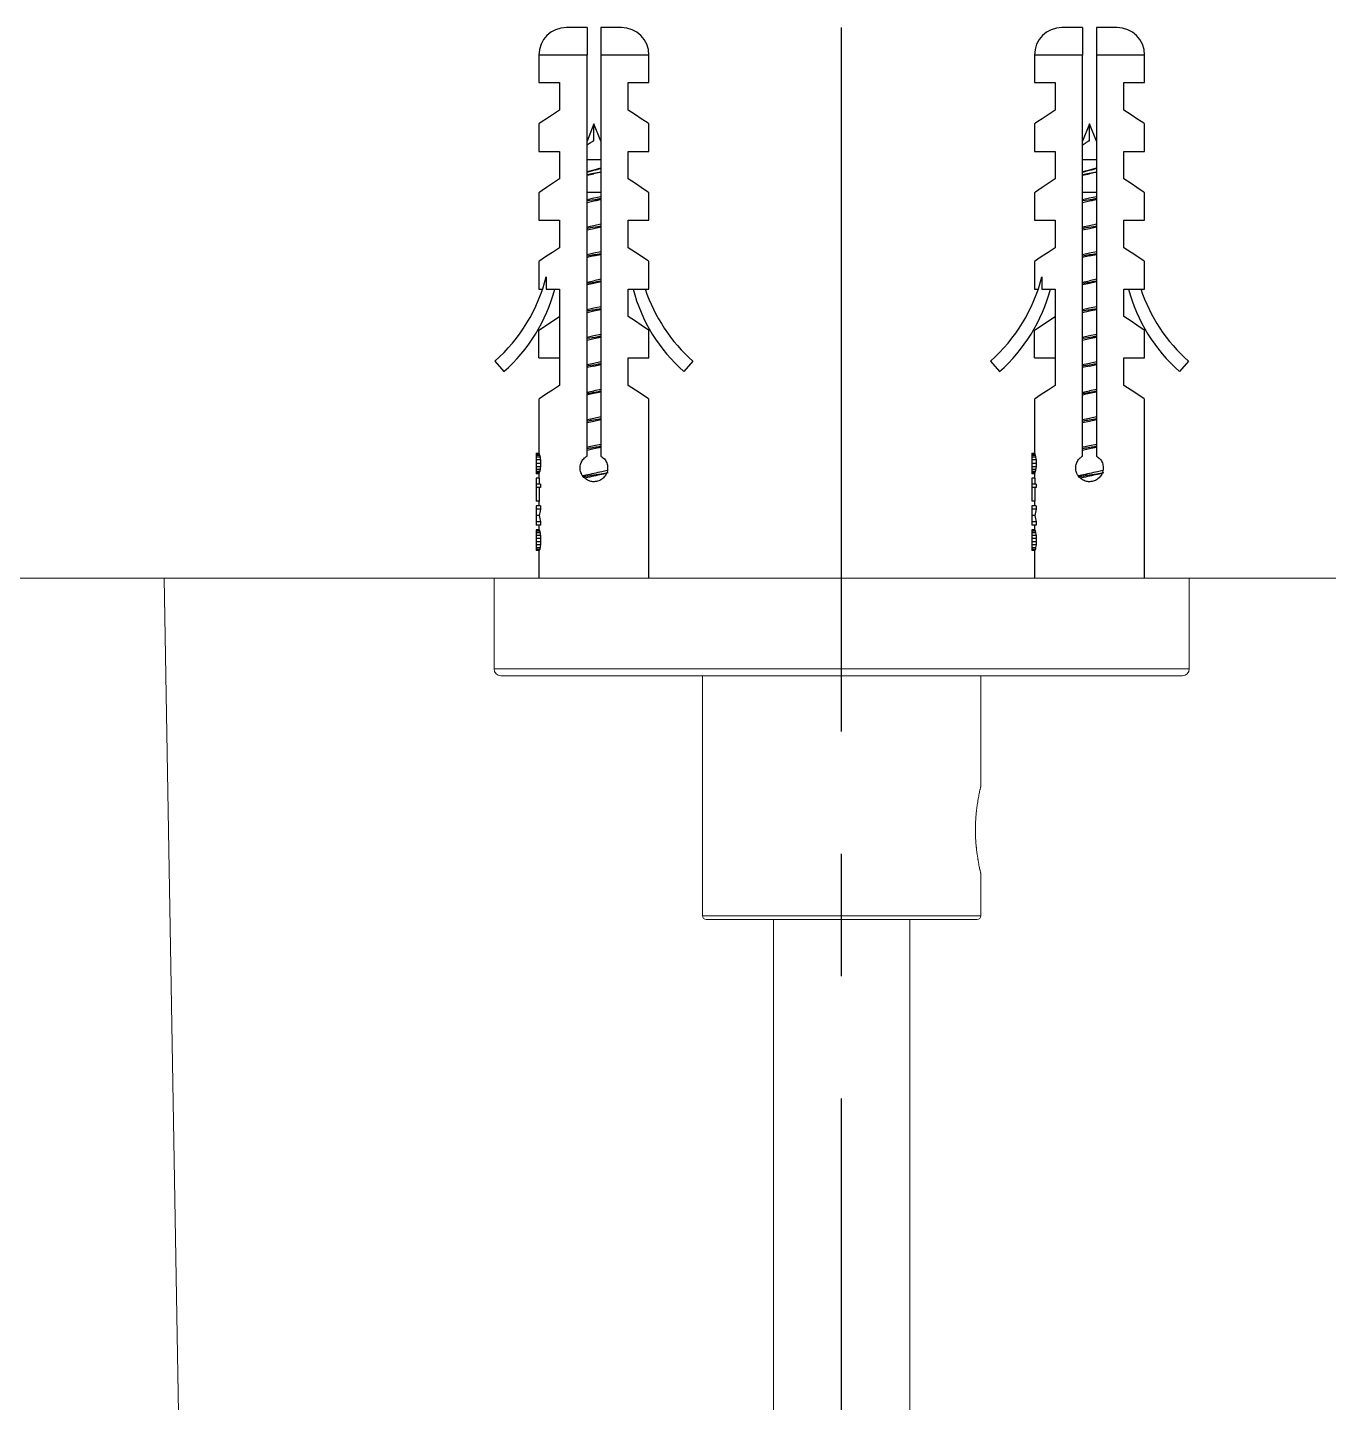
# Model space of a CAD drawing. Header units: millimetres. Extents: x 14183 to 14777, y -4239 to -3399.
# Drawn here: x 14377.41 to 14401.03, y -3476.53 to -3451.56 of the extents above; entities that cross this region are included whole.
import ezdxf

# ---------------------------------------------------------------- set-up
doc = ezdxf.new("R2010")
doc.units = ezdxf.units.MM
doc.header["$LTSCALE"] = 0.1
doc.linetypes.add('CENTER2', pattern=[28.575, 19.05, -3.175, 3.175, -3.175])
doc.linetypes.add('HIDDENX2', pattern=[19.05, 12.7, -6.35])
doc.layers.get('0').update_dxf_attribs({"lineweight": 15})
doc.layers.add('HIDDEN', color=8, linetype='HIDDENX2')

msp = doc.modelspace()

# ---------------------------------------------------------------- linework, layer by layer
at = {"linetype": 'Continuous', "lineweight": 25}
for p, q in [((14387.57, -3451.56), (14387.195, -3451.56)), ((14388.195, -3451.56), (14387.82, -3451.56)), ((14396.57, -3451.56), (14396.195, -3451.56)), ((14397.195, -3451.56), (14396.82, -3451.56)), ((14386.695, -3452.06), (14386.695, -3452.56)), ((14387.57, -3452.06), (14386.695, -3452.06)), ((14387.57, -3459.343), (14387.57, -3452.06)), ((14387.82, -3452.06), (14387.82, -3459.343)), ((14388.695, -3452.06), (14387.82, -3452.06)), ((14388.695, -3452.56), (14388.695, -3452.06)), ((14395.695, -3452.06), (14395.695, -3452.56)), ((14396.57, -3452.06), (14395.695, -3452.06)), ((14396.57, -3459.343), (14396.57, -3452.06)), ((14396.82, -3452.06), (14396.82, -3459.343)), ((14397.695, -3452.06), (14396.82, -3452.06)), ((14397.695, -3452.56), (14397.695, -3452.06)), ((14386.695, -3452.56), (14387.07, -3452.56)), ((14387.07, -3452.56), (14387.07, -3453.06)), ((14388.32, -3452.56), (14388.695, -3452.56)), ((14388.32, -3453.06), (14388.32, -3452.56)), ((14395.695, -3452.56), (14396.07, -3452.56)), ((14396.07, -3452.56), (14396.07, -3453.06)), ((14397.32, -3452.56), (14397.695, -3452.56)), ((14397.32, -3453.06), (14397.32, -3452.56)), ((14386.695, -3453.31), (14386.695, -3453.81)), ((14387.695, -3453.31), (14387.57, -3453.624)), ((14387.82, -3453.622), (14387.695, -3453.31)), ((14387.695, -3453.621), (14387.695, -3453.31)), ((14388.695, -3453.81), (14388.695, -3453.31)), ((14395.695, -3453.31), (14395.695, -3453.81)), ((14396.695, -3453.31), (14396.57, -3453.624)), ((14396.82, -3453.622), (14396.695, -3453.31)), ((14396.695, -3453.621), (14396.695, -3453.31)), ((14397.695, -3453.81), (14397.695, -3453.31)), ((14387.679, -3453.621), (14387.695, -3453.621)), ((14396.679, -3453.621), (14396.695, -3453.621)), ((14386.695, -3453.81), (14387.07, -3453.81)), ((14387.07, -3453.81), (14387.07, -3454.31)), ((14387.695, -3453.962), (14387.57, -3453.962)), ((14388.32, -3453.81), (14388.695, -3453.81)), ((14388.32, -3454.31), (14388.32, -3453.81)), ((14395.695, -3453.81), (14396.07, -3453.81)), ((14396.07, -3453.81), (14396.07, -3454.31)), ((14396.695, -3453.962), (14396.57, -3453.962)), ((14397.32, -3453.81), (14397.695, -3453.81)), ((14397.32, -3454.31), (14397.32, -3453.81)), ((14387.695, -3454.15), (14387.57, -3454.182)), ((14387.57, -3454.245), (14387.695, -3454.217)), ((14396.695, -3454.15), (14396.57, -3454.182)), ((14396.57, -3454.245), (14396.695, -3454.217)), ((14386.695, -3454.56), (14386.695, -3455.06)), ((14387.695, -3454.554), (14387.57, -3454.554)), ((14387.695, -3454.66), (14387.57, -3454.688)), ((14387.57, -3454.737), (14387.695, -3454.709)), ((14388.695, -3455.06), (14388.695, -3454.56)), ((14395.695, -3454.56), (14395.695, -3455.06)), ((14396.695, -3454.554), (14396.57, -3454.554)), ((14396.695, -3454.66), (14396.57, -3454.688)), ((14396.57, -3454.737), (14396.695, -3454.709)), ((14397.695, -3455.06), (14397.695, -3454.56)), ((14386.695, -3455.06), (14387.07, -3455.06)), ((14387.07, -3455.06), (14387.07, -3455.56)), ((14387.695, -3455.16), (14387.57, -3455.188)), ((14387.57, -3455.237), (14387.695, -3455.209)), ((14387.82, -3455.133), (14387.695, -3455.16)), ((14387.695, -3455.209), (14387.82, -3455.182)), ((14388.32, -3455.06), (14388.695, -3455.06)), ((14388.32, -3455.56), (14388.32, -3455.06)), ((14395.695, -3455.06), (14396.07, -3455.06)), ((14396.07, -3455.06), (14396.07, -3455.56)), ((14396.695, -3455.16), (14396.57, -3455.188)), ((14396.57, -3455.237), (14396.695, -3455.209)), ((14396.82, -3455.133), (14396.695, -3455.16)), ((14396.695, -3455.209), (14396.82, -3455.182)), ((14397.32, -3455.06), (14397.695, -3455.06)), ((14397.32, -3455.56), (14397.32, -3455.06)), ((14387.695, -3455.66), (14387.57, -3455.688)), ((14387.695, -3455.709), (14387.57, -3455.737)), ((14387.82, -3455.633), (14387.695, -3455.66)), ((14387.695, -3455.709), (14387.82, -3455.682)), ((14396.695, -3455.66), (14396.57, -3455.688)), ((14396.695, -3455.709), (14396.57, -3455.737)), ((14396.82, -3455.633), (14396.695, -3455.66)), ((14396.695, -3455.709), (14396.82, -3455.682)), ((14386.695, -3455.81), (14386.695, -3456.31)), ((14388.695, -3456.31), (14388.695, -3455.81)), ((14395.695, -3455.81), (14395.695, -3456.31)), ((14397.695, -3456.31), (14397.695, -3455.81)), ((14386.829, -3456.087), (14386.829, -3456.31)), ((14387.57, -3456.187), (14387.695, -3456.16)), ((14387.695, -3456.209), (14387.57, -3456.236)), ((14387.82, -3456.133), (14387.695, -3456.16)), ((14387.82, -3456.182), (14387.695, -3456.209)), ((14395.829, -3456.087), (14395.829, -3456.31)), ((14396.57, -3456.187), (14396.695, -3456.16)), ((14396.695, -3456.209), (14396.57, -3456.236)), ((14396.82, -3456.133), (14396.695, -3456.16)), ((14396.82, -3456.182), (14396.695, -3456.209)), ((14386.695, -3456.31), (14386.763, -3456.31)), ((14386.829, -3456.31), (14387.07, -3456.31)), ((14387.07, -3456.31), (14387.07, -3458.06)), ((14388.32, -3456.81), (14388.32, -3456.31)), ((14388.32, -3456.31), (14388.695, -3456.31)), ((14395.695, -3456.31), (14395.763, -3456.31)), ((14395.829, -3456.31), (14396.07, -3456.31)), ((14396.07, -3456.31), (14396.07, -3458.06)), ((14397.32, -3456.81), (14397.32, -3456.31)), ((14397.32, -3456.31), (14397.695, -3456.31)), ((14387.695, -3456.66), (14387.57, -3456.688)), ((14387.57, -3456.737), (14387.695, -3456.709)), ((14387.82, -3456.633), (14387.695, -3456.66)), ((14387.695, -3456.709), (14387.82, -3456.682)), ((14396.695, -3456.66), (14396.57, -3456.688)), ((14396.57, -3456.737), (14396.695, -3456.709)), ((14396.82, -3456.633), (14396.695, -3456.66)), ((14396.695, -3456.709), (14396.82, -3456.682)), ((14386.695, -3457.06), (14387.07, -3456.81)), ((14395.695, -3457.06), (14396.07, -3456.81)), ((14386.695, -3457.56), (14386.695, -3457.06)), ((14387.695, -3457.16), (14387.57, -3457.188)), ((14387.57, -3457.237), (14387.695, -3457.209)), ((14387.82, -3457.133), (14387.695, -3457.16)), ((14387.695, -3457.209), (14387.82, -3457.182)), ((14388.695, -3457.56), (14388.695, -3457.06)), ((14395.695, -3457.56), (14395.695, -3457.06)), ((14396.695, -3457.16), (14396.57, -3457.188)), ((14396.57, -3457.237), (14396.695, -3457.209)), ((14396.82, -3457.133), (14396.695, -3457.16)), ((14396.695, -3457.209), (14396.82, -3457.182)), ((14397.695, -3457.56), (14397.695, -3457.06)), ((14385.896, -3457.621), (14386.062, -3457.808)), ((14386.695, -3457.56), (14387.07, -3457.56)), ((14387.695, -3457.66), (14387.57, -3457.688)), ((14387.695, -3457.709), (14387.57, -3457.737)), ((14387.82, -3457.633), (14387.695, -3457.66)), ((14387.695, -3457.709), (14387.82, -3457.682)), ((14388.32, -3457.56), (14388.695, -3457.56)), ((14388.32, -3458.06), (14388.32, -3457.56)), ((14389.493, -3457.621), (14389.327, -3457.808)), ((14394.896, -3457.621), (14395.062, -3457.808)), ((14395.695, -3457.56), (14396.07, -3457.56)), ((14396.695, -3457.66), (14396.57, -3457.688)), ((14396.695, -3457.709), (14396.57, -3457.737)), ((14396.82, -3457.633), (14396.695, -3457.66)), ((14396.695, -3457.709), (14396.82, -3457.682)), ((14397.32, -3457.56), (14397.695, -3457.56)), ((14397.32, -3458.06), (14397.32, -3457.56)), ((14398.493, -3457.621), (14398.327, -3457.808)), ((14387.82, -3458.133), (14387.695, -3458.16)), ((14387.82, -3458.182), (14387.695, -3458.209)), ((14396.82, -3458.133), (14396.695, -3458.16)), ((14396.82, -3458.182), (14396.695, -3458.209)), ((14386.695, -3458.31), (14386.695, -3459.289)), ((14388.695, -3461.56), (14388.695, -3458.31)), ((14395.695, -3458.31), (14395.695, -3459.289)), ((14397.695, -3461.56), (14397.695, -3458.31)), ((14387.695, -3458.66), (14387.57, -3458.687)), ((14387.57, -3458.737), (14387.695, -3458.709)), ((14387.82, -3458.633), (14387.695, -3458.66)), ((14387.695, -3458.709), (14387.82, -3458.682)), ((14396.695, -3458.66), (14396.57, -3458.687)), ((14396.57, -3458.737), (14396.695, -3458.709)), ((14396.82, -3458.633), (14396.695, -3458.66)), ((14396.695, -3458.709), (14396.82, -3458.682)), ((14387.57, -3459.237), (14387.695, -3459.209)), ((14387.82, -3459.133), (14387.695, -3459.16)), ((14387.695, -3459.209), (14387.82, -3459.182)), ((14396.57, -3459.237), (14396.695, -3459.209)), ((14396.82, -3459.133), (14396.695, -3459.16)), ((14396.695, -3459.209), (14396.82, -3459.182)), ((14386.645, -3459.289), (14386.696, -3459.289)), ((14386.645, -3459.289), (14386.645, -3459.299)), ((14386.7, -3459.299), (14386.645, -3459.299)), ((14386.645, -3459.299), (14386.645, -3459.31)), ((14386.704, -3459.31), (14386.645, -3459.31)), ((14386.645, -3459.31), (14386.645, -3459.331)), ((14386.71, -3459.331), (14386.645, -3459.331)), ((14386.645, -3459.331), (14386.645, -3459.362)), ((14386.716, -3459.362), (14386.645, -3459.362)), ((14386.645, -3459.362), (14386.645, -3459.414)), ((14386.724, -3459.414), (14386.645, -3459.414)), ((14386.645, -3459.414), (14386.645, -3459.477)), ((14395.645, -3459.289), (14395.696, -3459.289)), ((14395.645, -3459.289), (14395.645, -3459.299)), ((14395.7, -3459.299), (14395.645, -3459.299)), ((14395.645, -3459.299), (14395.645, -3459.31)), ((14395.704, -3459.31), (14395.645, -3459.31)), ((14395.645, -3459.31), (14395.645, -3459.331)), ((14395.71, -3459.331), (14395.645, -3459.331)), ((14395.645, -3459.331), (14395.645, -3459.362)), ((14395.716, -3459.362), (14395.645, -3459.362)), ((14395.645, -3459.362), (14395.645, -3459.414)), ((14395.724, -3459.414), (14395.645, -3459.414)), ((14395.645, -3459.414), (14395.645, -3459.477)), ((14386.726, -3459.477), (14386.645, -3459.477)), ((14386.645, -3459.477), (14386.645, -3459.539)), ((14386.724, -3459.539), (14386.645, -3459.539)), ((14386.645, -3459.539), (14386.645, -3459.591)), ((14386.716, -3459.591), (14386.645, -3459.591)), ((14386.645, -3459.591), (14386.645, -3459.622)), ((14386.71, -3459.622), (14386.645, -3459.622)), ((14386.645, -3459.622), (14386.645, -3459.643)), ((14386.704, -3459.643), (14386.645, -3459.643)), ((14386.645, -3459.643), (14386.645, -3459.654)), ((14386.7, -3459.654), (14386.645, -3459.654)), ((14386.645, -3459.654), (14386.645, -3459.664)), ((14386.696, -3459.664), (14386.645, -3459.664)), ((14386.695, -3459.664), (14386.695, -3459.747)), ((14395.726, -3459.477), (14395.645, -3459.477)), ((14395.645, -3459.477), (14395.645, -3459.539)), ((14395.724, -3459.539), (14395.645, -3459.539)), ((14395.645, -3459.539), (14395.645, -3459.591)), ((14395.716, -3459.591), (14395.645, -3459.591)), ((14395.645, -3459.591), (14395.645, -3459.622)), ((14395.71, -3459.622), (14395.645, -3459.622)), ((14395.645, -3459.622), (14395.645, -3459.643)), ((14395.704, -3459.643), (14395.645, -3459.643)), ((14395.645, -3459.643), (14395.645, -3459.654)), ((14395.7, -3459.654), (14395.645, -3459.654)), ((14395.645, -3459.654), (14395.645, -3459.664)), ((14395.696, -3459.664), (14395.645, -3459.664)), ((14395.695, -3459.664), (14395.695, -3459.747)), ((14386.7, -3459.747), (14386.645, -3459.747)), ((14386.645, -3459.747), (14386.645, -3459.852)), ((14386.645, -3459.852), (14386.645, -3459.914)), ((14386.726, -3459.852), (14386.645, -3459.852)), ((14386.726, -3459.914), (14386.645, -3459.914)), ((14386.645, -3459.914), (14386.645, -3460.164)), ((14386.7, -3459.747), (14386.7, -3459.852)), ((14386.7, -3459.914), (14386.7, -3460.164)), ((14386.726, -3459.852), (14386.726, -3459.914)), ((14395.7, -3459.747), (14395.645, -3459.747)), ((14395.645, -3459.747), (14395.645, -3459.852)), ((14395.645, -3459.852), (14395.645, -3459.914)), ((14395.726, -3459.852), (14395.645, -3459.852)), ((14395.726, -3459.914), (14395.645, -3459.914)), ((14395.645, -3459.914), (14395.645, -3460.164)), ((14395.7, -3459.747), (14395.7, -3459.852)), ((14395.7, -3459.914), (14395.7, -3460.164)), ((14395.726, -3459.852), (14395.726, -3459.914)), ((14386.7, -3460.164), (14386.645, -3460.164)), ((14386.695, -3460.164), (14386.695, -3460.247)), ((14395.7, -3460.164), (14395.645, -3460.164)), ((14395.695, -3460.164), (14395.695, -3460.247)), ((14386.726, -3460.247), (14386.645, -3460.247)), ((14386.645, -3460.247), (14386.645, -3460.31)), ((14386.726, -3460.31), (14386.645, -3460.31)), ((14386.645, -3460.31), (14386.645, -3460.424)), ((14386.701, -3460.424), (14386.645, -3460.424)), ((14386.645, -3460.424), (14386.645, -3460.539)), ((14386.726, -3460.247), (14386.726, -3460.31)), ((14395.726, -3460.247), (14395.645, -3460.247)), ((14395.645, -3460.247), (14395.645, -3460.31)), ((14395.726, -3460.31), (14395.645, -3460.31)), ((14395.645, -3460.31), (14395.645, -3460.424)), ((14395.701, -3460.424), (14395.645, -3460.424)), ((14395.645, -3460.424), (14395.645, -3460.539)), ((14395.726, -3460.247), (14395.726, -3460.31)), ((14386.726, -3460.539), (14386.645, -3460.539)), ((14386.645, -3460.539), (14386.645, -3460.602)), ((14386.726, -3460.602), (14386.645, -3460.602)), ((14386.702, -3460.685), (14386.645, -3460.685)), ((14386.645, -3460.685), (14386.645, -3460.706)), ((14386.71, -3460.706), (14386.645, -3460.706)), ((14386.645, -3460.706), (14386.645, -3460.737)), ((14386.695, -3460.602), (14386.695, -3460.685)), ((14386.726, -3460.539), (14386.726, -3460.602)), ((14395.726, -3460.539), (14395.645, -3460.539)), ((14395.645, -3460.539), (14395.645, -3460.602)), ((14395.726, -3460.602), (14395.645, -3460.602)), ((14395.702, -3460.685), (14395.645, -3460.685)), ((14395.645, -3460.685), (14395.645, -3460.706)), ((14395.71, -3460.706), (14395.645, -3460.706)), ((14395.645, -3460.706), (14395.645, -3460.737)), ((14395.695, -3460.602), (14395.695, -3460.685)), ((14395.726, -3460.539), (14395.726, -3460.602)), ((14386.716, -3460.737), (14386.645, -3460.737)), ((14386.645, -3460.737), (14386.645, -3460.789)), ((14386.724, -3460.789), (14386.645, -3460.789)), ((14386.645, -3460.789), (14386.645, -3460.841)), ((14386.726, -3460.841), (14386.645, -3460.841)), ((14386.645, -3460.841), (14386.645, -3460.904)), ((14386.726, -3460.904), (14386.645, -3460.904)), ((14386.645, -3460.904), (14386.645, -3460.956)), ((14386.724, -3460.956), (14386.645, -3460.956)), ((14386.645, -3460.956), (14386.645, -3461.008)), ((14386.726, -3460.841), (14386.726, -3460.904)), ((14395.716, -3460.737), (14395.645, -3460.737)), ((14395.645, -3460.737), (14395.645, -3460.789)), ((14395.724, -3460.789), (14395.645, -3460.789)), ((14395.645, -3460.789), (14395.645, -3460.841)), ((14395.726, -3460.841), (14395.645, -3460.841)), ((14395.645, -3460.841), (14395.645, -3460.904)), ((14395.726, -3460.904), (14395.645, -3460.904)), ((14395.645, -3460.904), (14395.645, -3460.956)), ((14395.724, -3460.956), (14395.645, -3460.956)), ((14395.645, -3460.956), (14395.645, -3461.008)), ((14395.726, -3460.841), (14395.726, -3460.904)), ((14386.716, -3461.008), (14386.645, -3461.008)), ((14386.645, -3461.008), (14386.645, -3461.039)), ((14386.71, -3461.039), (14386.645, -3461.039)), ((14386.645, -3461.039), (14386.645, -3461.06)), ((14386.702, -3461.06), (14386.645, -3461.06)), ((14386.695, -3461.06), (14386.695, -3461.56)), ((14395.716, -3461.008), (14395.645, -3461.008)), ((14395.645, -3461.008), (14395.645, -3461.039)), ((14395.71, -3461.039), (14395.645, -3461.039)), ((14395.645, -3461.039), (14395.645, -3461.06)), ((14395.702, -3461.06), (14395.645, -3461.06)), ((14395.695, -3461.06), (14395.695, -3461.56))]:
    msp.add_line(p, q, dxfattribs=at)
at = {"linetype": 'Continuous', "lineweight": 18, "extrusion": (-1.22465e-16, -1, 0)}
for p, q in [((14376.569, -3461.56), (14379.889, -3461.56)), ((14376.569, -3461.56), (14379.889, -3461.56)), ((14423.91, -3461.56), (14379.889, -3461.56)), ((14423.91, -3461.56), (14379.889, -3461.56)), ((14385.882, -3463.21), (14385.882, -3461.56)), ((14385.882, -3461.56), (14398.507, -3461.56)), ((14398.507, -3463.21), (14398.507, -3461.56)), ((14398.382, -3463.335), (14386.007, -3463.335)), ((14389.669, -3467.697), (14389.669, -3463.335)), ((14394.719, -3463.335), (14394.719, -3465.347)), ((14394.719, -3467.697), (14394.719, -3466.922)), ((14394.657, -3467.76), (14389.732, -3467.76)), ((14390.957, -3467.76), (14390.957, -3477.823)), ((14393.432, -3467.76), (14393.432, -3477.823))]:
    msp.add_line(p, q, dxfattribs=at)
at = {"linetype": 'Continuous', "lineweight": 13, "extrusion": (-1.22465e-16, -1, 0)}
for p, q in [((14379.889, -3461.56), (14380.167, -3477.477)), ((14379.889, -3461.56), (14380.167, -3477.477)), ((14398.507, -3463.21), (14385.882, -3463.21)), ((14394.719, -3467.697), (14389.669, -3467.697))]:
    msp.add_line(p, q, dxfattribs=at)
for p, q in [((14388.695, -3461.56), (14386.695, -3461.56)), ((14397.695, -3461.56), (14395.695, -3461.56))]:
    msp.add_line(p, q)
at = {"linetype": 'Continuous', "lineweight": 25, "flags": 128}
for points in [[(14387.07, -3453.06), (14386.941, -3453.146), (14386.836, -3453.216), (14386.758, -3453.268), (14386.711, -3453.299), (14386.695, -3453.31)], [(14388.695, -3453.31), (14388.679, -3453.299), (14388.631, -3453.268), (14388.554, -3453.216), (14388.449, -3453.146), (14388.32, -3453.06)], [(14396.07, -3453.06), (14395.941, -3453.146), (14395.836, -3453.216), (14395.758, -3453.268), (14395.711, -3453.299), (14395.695, -3453.31)], [(14397.695, -3453.31), (14397.679, -3453.299), (14397.631, -3453.268), (14397.554, -3453.216), (14397.449, -3453.146), (14397.32, -3453.06)], [(14387.07, -3454.31), (14386.941, -3454.396), (14386.836, -3454.466), (14386.758, -3454.518), (14386.711, -3454.549), (14386.695, -3454.56)], [(14388.695, -3454.56), (14388.679, -3454.549), (14388.631, -3454.518), (14388.554, -3454.466), (14388.449, -3454.396), (14388.32, -3454.31)], [(14396.07, -3454.31), (14395.941, -3454.396), (14395.836, -3454.466), (14395.758, -3454.518), (14395.711, -3454.549), (14395.695, -3454.56)], [(14397.695, -3454.56), (14397.679, -3454.549), (14397.631, -3454.518), (14397.554, -3454.466), (14397.449, -3454.396), (14397.32, -3454.31)], [(14387.07, -3455.56), (14386.941, -3455.646), (14386.836, -3455.716), (14386.758, -3455.768), (14386.711, -3455.799), (14386.695, -3455.81)], [(14388.695, -3455.81), (14388.679, -3455.799), (14388.631, -3455.768), (14388.554, -3455.716), (14388.449, -3455.646), (14388.32, -3455.56)], [(14396.07, -3455.56), (14395.941, -3455.646), (14395.836, -3455.716), (14395.758, -3455.768), (14395.711, -3455.799), (14395.695, -3455.81)], [(14397.695, -3455.81), (14397.679, -3455.799), (14397.631, -3455.768), (14397.554, -3455.716), (14397.449, -3455.646), (14397.32, -3455.56)], [(14388.695, -3457.06), (14388.679, -3457.049), (14388.631, -3457.018), (14388.554, -3456.966), (14388.449, -3456.896), (14388.32, -3456.81)], [(14397.695, -3457.06), (14397.679, -3457.049), (14397.631, -3457.018), (14397.554, -3456.966), (14397.449, -3456.896), (14397.32, -3456.81)], [(14387.07, -3458.06), (14386.941, -3458.146), (14386.836, -3458.216), (14386.758, -3458.268), (14386.711, -3458.299), (14386.695, -3458.31)], [(14388.695, -3458.31), (14388.679, -3458.299), (14388.631, -3458.268), (14388.554, -3458.216), (14388.449, -3458.146), (14388.32, -3458.06)], [(14396.07, -3458.06), (14395.941, -3458.146), (14395.836, -3458.216), (14395.758, -3458.268), (14395.711, -3458.299), (14395.695, -3458.31)], [(14397.695, -3458.31), (14397.679, -3458.299), (14397.631, -3458.268), (14397.554, -3458.216), (14397.449, -3458.146), (14397.32, -3458.06)]]:
    msp.add_lwpolyline(points, dxfattribs=at)
at = {"linetype": 'Continuous', "lineweight": 25}
for centre, radius, start, end in [((14387.195, -3452.06), 0.5, 90, 180), ((14388.195, -3452.06), 0.5, 0, 90), ((14396.195, -3452.06), 0.5, 90, 180), ((14397.195, -3452.06), 0.5, 0, 90), ((14383.882, -3455.346), 3.039, 311.536, 345.9032), ((14392.882, -3455.346), 3.039, 311.536, 345.9032), ((14384.047, -3455.534), 3.039, 311.536, 345.1985), ((14391.342, -3455.534), 3.038, 194.8015, 228.464), ((14391.508, -3455.346), 3.039, 198.4852, 228.464), ((14393.047, -3455.534), 3.039, 311.536, 345.1985), ((14400.342, -3455.534), 3.038, 194.8015, 228.464), ((14400.508, -3455.346), 3.039, 198.4852, 228.464)]:
    msp.add_arc(centre, radius, start, end, dxfattribs=at)
at = {"linetype": 'Continuous', "lineweight": 18}
for centre, radius in [((14386.007, -3463.21), 0.125), ((14389.732, -3467.697), 0.0625)]:
    msp.add_arc(centre, radius, 180, 270, dxfattribs=at)
at = {"linetype": 'Continuous', "lineweight": 18, "extrusion": (0, 0, -1)}
for centre, radius in [((-14398.382, -3463.21), 0.125), ((-14394.657, -3467.697), 0.0625)]:
    msp.add_arc(centre, radius, 180, 270, dxfattribs=at)
at = {"linetype": 'Continuous', "lineweight": 25}
for centre, major_axis, ratio, start_param, end_param in [((14387.695, -3459.28), (1, 0), 0.195835, 3.189483, 3.242829), ((14387.695, -3459.266), (1, 0), 0.326388, 3.242829, 3.274966), ((14387.695, -3459.245), (1, 0), 0.489584, 3.274966, 3.318039), ((14387.695, -3459.159), (1, 0), 0.979167, 3.318039, 3.350557), ((14387.695, -3459.023), (0, 1.632), 0.612767, 1.779761, 1.812505), ((14387.695, -3458.008), (0, 5.875), 0.170213, 1.812505, 1.823477), ((14396.695, -3459.28), (1, 0), 0.195835, 3.189483, 3.242829), ((14396.695, -3459.266), (1, 0), 0.326388, 3.242829, 3.274966), ((14396.695, -3459.245), (1, 0), 0.489584, 3.274966, 3.318039), ((14396.695, -3459.159), (1, 0), 0.979167, 3.318039, 3.350557), ((14396.695, -3459.023), (0, 1.632), 0.612767, 1.779761, 1.812505), ((14396.695, -3458.008), (0, 5.875), 0.170213, 1.812505, 1.823477), ((14387.695, -3459.673), (1, 0), 0.195833, 3.040356, 3.093702), ((14387.695, -3459.687), (1, 0), 0.326388, 3.008219, 3.040356), ((14387.695, -3459.708), (1, 0), 0.489584, 2.965147, 3.008219), ((14387.695, -3459.794), (1, 0), 0.979167, 2.932628, 2.965147), ((14387.695, -3459.93), (0, 1.632), 0.612765, 1.329088, 1.361832), ((14387.695, -3460.945), (0, 5.875), 0.170213, 1.318116, 1.329088), ((14396.695, -3459.673), (1, 0), 0.195833, 3.040356, 3.093702), ((14396.695, -3459.687), (1, 0), 0.326388, 3.008219, 3.040356), ((14396.695, -3459.708), (1, 0), 0.489584, 2.965147, 3.008219), ((14396.695, -3459.794), (1, 0), 0.979167, 2.932628, 2.965147), ((14396.695, -3459.93), (0, 1.632), 0.612765, 1.329088, 1.361832), ((14396.695, -3460.945), (0, 5.875), 0.170213, 1.318116, 1.329088), ((14387.695, -3460.517), (1, 0), 0.828526, 2.888912, 3.029657), ((14387.695, -3460.332), (1, 0), 0.828526, 3.253528, 3.394273), ((14396.695, -3460.517), (1, 0), 0.828526, 2.888912, 3.029657), ((14396.695, -3460.332), (1, 0), 0.828526, 3.253528, 3.394273), ((14387.695, -3460.637), (1, 0), 0.391667, 3.26424, 3.318039), ((14387.695, -3460.534), (1, 0), 0.979167, 3.318039, 3.350557), ((14396.695, -3460.637), (1, 0), 0.391667, 3.26424, 3.318039), ((14396.695, -3460.534), (1, 0), 0.979167, 3.318039, 3.350557), ((14387.695, -3460.398), (0, 1.632), 0.612766, 1.779761, 1.812505), ((14387.695, -3461.346), (0, 1.632), 0.612766, 1.329088, 1.361832), ((14387.695, -3459.617), (0, 4.896), 0.204255, 1.812505, 1.823477), ((14387.695, -3462.128), (0, 4.896), 0.204255, 1.318116, 1.329088), ((14396.695, -3460.398), (0, 1.632), 0.612766, 1.779761, 1.812505), ((14396.695, -3461.346), (0, 1.632), 0.612766, 1.329088, 1.361832), ((14396.695, -3459.617), (0, 4.896), 0.204255, 1.812505, 1.823477), ((14396.695, -3462.128), (0, 4.896), 0.204255, 1.318116, 1.329088), ((14387.695, -3461.108), (1, 0), 0.391667, 2.965147, 3.018945), ((14387.695, -3461.211), (1, 0), 0.979167, 2.932628, 2.965147), ((14396.695, -3461.108), (1, 0), 0.391667, 2.965147, 3.018945), ((14396.695, -3461.211), (1, 0), 0.979167, 2.932628, 2.965147)]:
    msp.add_ellipse(centre, major_axis=major_axis, ratio=ratio, start_param=start_param, end_param=end_param, dxfattribs=at)
for points, knots in [([(14387.57, -3451.56), (14387.57, -3451.566), (14387.57, -3451.577), (14387.57, -3451.667), (14387.57, -3451.798), (14387.57, -3451.937), (14387.57, -3452.026), (14387.57, -3452.06)], [0, 0, 0, 0, 0.222681, 0.44432, 0.659698, 0.872436, 1, 1, 1, 1]), ([(14387.82, -3451.56), (14387.82, -3451.566), (14387.82, -3451.577), (14387.82, -3451.667), (14387.82, -3451.798), (14387.82, -3451.937), (14387.82, -3452.026), (14387.82, -3452.06)], [0, 0, 0, 0, 0.222681, 0.44432, 0.659698, 0.872436, 1, 1, 1, 1]), ([(14396.57, -3451.56), (14396.57, -3451.566), (14396.57, -3451.577), (14396.57, -3451.667), (14396.57, -3451.798), (14396.57, -3451.937), (14396.57, -3452.026), (14396.57, -3452.06)], [0, 0, 0, 0, 0.222681, 0.44432, 0.659698, 0.872436, 1, 1, 1, 1]), ([(14396.82, -3451.56), (14396.82, -3451.566), (14396.82, -3451.577), (14396.82, -3451.667), (14396.82, -3451.798), (14396.82, -3451.937), (14396.82, -3452.026), (14396.82, -3452.06)], [0, 0, 0, 0, 0.222681, 0.44432, 0.659698, 0.872436, 1, 1, 1, 1]), ([(14387.57, -3453.694), (14387.574, -3453.69), (14387.586, -3453.68), (14387.608, -3453.667), (14387.624, -3453.656), (14387.645, -3453.643), (14387.663, -3453.631), (14387.679, -3453.621)], [0, 0, 0, 0, 0.157577, 0.464032, 0.549365, 0.59211, 1, 1, 1, 1]), ([(14396.57, -3453.694), (14396.574, -3453.69), (14396.586, -3453.68), (14396.608, -3453.667), (14396.624, -3453.656), (14396.645, -3453.643), (14396.663, -3453.631), (14396.679, -3453.621)], [0, 0, 0, 0, 0.157577, 0.464032, 0.549365, 0.59211, 1, 1, 1, 1]), ([(14387.82, -3453.962), (14387.802, -3453.962), (14387.763, -3453.962), (14387.719, -3453.962), (14387.695, -3453.962)], [0, 0, 0, 0, 0.451216, 1, 1, 1, 1]), ([(14396.82, -3453.962), (14396.802, -3453.962), (14396.763, -3453.962), (14396.719, -3453.962), (14396.695, -3453.962)], [0, 0, 0, 0, 0.451216, 1, 1, 1, 1]), ([(14387.57, -3454.184), (14387.583, -3454.181), (14387.624, -3454.171), (14387.709, -3454.149), (14387.786, -3454.131), (14387.819, -3454.119), (14387.82, -3454.118)], [0, 0, 0, 0, 0.15939, 0.489249, 0.992899, 1, 1, 1, 1]), ([(14387.82, -3454.185), (14387.777, -3454.195), (14387.695, -3454.213), (14387.61, -3454.23), (14387.57, -3454.238)], [0, 0, 0, 0, 0.527889, 1, 1, 1, 1]), ([(14387.82, -3454.115), (14387.804, -3454.12), (14387.765, -3454.132), (14387.721, -3454.143), (14387.695, -3454.15)], [0, 0, 0, 0, 0.409921, 1, 1, 1, 1]), ([(14387.82, -3454.187), (14387.809, -3454.19), (14387.77, -3454.2), (14387.726, -3454.21), (14387.695, -3454.217)], [0, 0, 0, 0, 0.290235, 1, 1, 1, 1]), ([(14396.57, -3454.184), (14396.583, -3454.181), (14396.624, -3454.171), (14396.709, -3454.149), (14396.786, -3454.131), (14396.819, -3454.119), (14396.82, -3454.118)], [0, 0, 0, 0, 0.15939, 0.489249, 0.992899, 1, 1, 1, 1]), ([(14396.82, -3454.185), (14396.777, -3454.195), (14396.695, -3454.213), (14396.61, -3454.23), (14396.57, -3454.238)], [0, 0, 0, 0, 0.527889, 1, 1, 1, 1]), ([(14396.82, -3454.115), (14396.804, -3454.12), (14396.765, -3454.132), (14396.721, -3454.143), (14396.695, -3454.15)], [0, 0, 0, 0, 0.409921, 1, 1, 1, 1]), ([(14396.82, -3454.187), (14396.809, -3454.19), (14396.77, -3454.2), (14396.726, -3454.21), (14396.695, -3454.217)], [0, 0, 0, 0, 0.290235, 1, 1, 1, 1]), ([(14387.57, -3454.705), (14387.571, -3454.705), (14387.628, -3454.695), (14387.72, -3454.681), (14387.798, -3454.668), (14387.82, -3454.664)], [0, 0, 0, 0, 0.020696, 0.731061, 1, 1, 1, 1]), ([(14387.82, -3454.554), (14387.819, -3454.554), (14387.782, -3454.554), (14387.738, -3454.554), (14387.695, -3454.554)], [0, 0, 0, 0, 0.022041, 1, 1, 1, 1]), ([(14387.82, -3454.633), (14387.819, -3454.633), (14387.782, -3454.642), (14387.738, -3454.651), (14387.695, -3454.66)], [0, 0, 0, 0, 0.022027, 1, 1, 1, 1]), ([(14387.695, -3454.709), (14387.726, -3454.703), (14387.769, -3454.694), (14387.808, -3454.685), (14387.82, -3454.682)], [0, 0, 0, 0, 0.71207, 1, 1, 1, 1]), ([(14396.57, -3454.705), (14396.571, -3454.705), (14396.628, -3454.695), (14396.72, -3454.681), (14396.798, -3454.668), (14396.82, -3454.664)], [0, 0, 0, 0, 0.020696, 0.731061, 1, 1, 1, 1]), ([(14396.82, -3454.554), (14396.819, -3454.554), (14396.782, -3454.554), (14396.738, -3454.554), (14396.695, -3454.554)], [0, 0, 0, 0, 0.022041, 1, 1, 1, 1]), ([(14396.82, -3454.633), (14396.819, -3454.633), (14396.782, -3454.642), (14396.738, -3454.651), (14396.695, -3454.66)], [0, 0, 0, 0, 0.022027, 1, 1, 1, 1]), ([(14396.695, -3454.709), (14396.726, -3454.703), (14396.769, -3454.694), (14396.808, -3454.685), (14396.82, -3454.682)], [0, 0, 0, 0, 0.71207, 1, 1, 1, 1]), ([(14387.57, -3455.205), (14387.59, -3455.202), (14387.667, -3455.189), (14387.76, -3455.175), (14387.817, -3455.165), (14387.82, -3455.165)], [0, 0, 0, 0, 0.257656, 0.968182, 1, 1, 1, 1]), ([(14396.57, -3455.205), (14396.59, -3455.202), (14396.667, -3455.189), (14396.76, -3455.175), (14396.817, -3455.165), (14396.82, -3455.165)], [0, 0, 0, 0, 0.257656, 0.968182, 1, 1, 1, 1]), ([(14387.57, -3455.705), (14387.61, -3455.699), (14387.693, -3455.685), (14387.777, -3455.672), (14387.82, -3455.665)], [0, 0, 0, 0, 0.4845, 1, 1, 1, 1]), ([(14396.57, -3455.705), (14396.61, -3455.699), (14396.693, -3455.685), (14396.777, -3455.672), (14396.82, -3455.665)], [0, 0, 0, 0, 0.4845, 1, 1, 1, 1]), ([(14387.57, -3456.205), (14387.63, -3456.195), (14387.716, -3456.182), (14387.796, -3456.168), (14387.82, -3456.164)], [0, 0, 0, 0, 0.709948, 1, 1, 1, 1]), ([(14396.57, -3456.205), (14396.63, -3456.195), (14396.716, -3456.182), (14396.796, -3456.168), (14396.82, -3456.164)], [0, 0, 0, 0, 0.709948, 1, 1, 1, 1]), ([(14387.57, -3456.705), (14387.574, -3456.704), (14387.609, -3456.698), (14387.686, -3456.686), (14387.767, -3456.674), (14387.81, -3456.666), (14387.82, -3456.665)], [0, 0, 0, 0, 0.051867, 0.459749, 0.884415, 1, 1, 1, 1]), ([(14396.57, -3456.705), (14396.574, -3456.704), (14396.609, -3456.698), (14396.686, -3456.686), (14396.767, -3456.674), (14396.81, -3456.666), (14396.82, -3456.665)], [0, 0, 0, 0, 0.051867, 0.459749, 0.884415, 1, 1, 1, 1]), ([(14387.57, -3457.205), (14387.573, -3457.205), (14387.629, -3457.195), (14387.721, -3457.181), (14387.798, -3457.168), (14387.82, -3457.165)], [0, 0, 0, 0, 0.042931, 0.726502, 1, 1, 1, 1]), ([(14396.57, -3457.205), (14396.573, -3457.205), (14396.629, -3457.195), (14396.721, -3457.181), (14396.798, -3457.168), (14396.82, -3457.165)], [0, 0, 0, 0, 0.042931, 0.726502, 1, 1, 1, 1]), ([(14387.57, -3457.705), (14387.578, -3457.704), (14387.644, -3457.693), (14387.736, -3457.679), (14387.806, -3457.667), (14387.82, -3457.665)], [0, 0, 0, 0, 0.10344, 0.827796, 1, 1, 1, 1]), ([(14396.57, -3457.705), (14396.578, -3457.704), (14396.644, -3457.693), (14396.736, -3457.679), (14396.806, -3457.667), (14396.82, -3457.665)], [0, 0, 0, 0, 0.10344, 0.827796, 1, 1, 1, 1]), ([(14387.57, -3458.187), (14387.571, -3458.187), (14387.609, -3458.178), (14387.653, -3458.169), (14387.695, -3458.16)], [0, 0, 0, 0, 0.040334, 1, 1, 1, 1]), ([(14387.57, -3458.205), (14387.578, -3458.204), (14387.643, -3458.193), (14387.736, -3458.179), (14387.806, -3458.167), (14387.82, -3458.165)], [0, 0, 0, 0, 0.108056, 0.829775, 1, 1, 1, 1]), ([(14387.695, -3458.209), (14387.652, -3458.218), (14387.609, -3458.227), (14387.571, -3458.236), (14387.57, -3458.237)], [0, 0, 0, 0, 0.959902, 1, 1, 1, 1]), ([(14396.57, -3458.187), (14396.571, -3458.187), (14396.609, -3458.178), (14396.653, -3458.169), (14396.695, -3458.16)], [0, 0, 0, 0, 0.040334, 1, 1, 1, 1]), ([(14396.57, -3458.205), (14396.578, -3458.204), (14396.643, -3458.193), (14396.736, -3458.179), (14396.806, -3458.167), (14396.82, -3458.165)], [0, 0, 0, 0, 0.108056, 0.829775, 1, 1, 1, 1]), ([(14396.695, -3458.209), (14396.652, -3458.218), (14396.609, -3458.227), (14396.571, -3458.236), (14396.57, -3458.237)], [0, 0, 0, 0, 0.959902, 1, 1, 1, 1]), ([(14387.57, -3458.705), (14387.598, -3458.701), (14387.671, -3458.688), (14387.76, -3458.675), (14387.811, -3458.666), (14387.82, -3458.665)], [0, 0, 0, 0, 0.344542, 0.892966, 1, 1, 1, 1]), ([(14396.57, -3458.705), (14396.598, -3458.701), (14396.671, -3458.688), (14396.76, -3458.675), (14396.811, -3458.666), (14396.82, -3458.665)], [0, 0, 0, 0, 0.344542, 0.892966, 1, 1, 1, 1]), ([(14387.695, -3459.16), (14387.658, -3459.168), (14387.613, -3459.177), (14387.576, -3459.186), (14387.57, -3459.188)], [0, 0, 0, 0, 0.8441669, 1, 1, 1, 1]), ([(14387.57, -3459.205), (14387.603, -3459.2), (14387.676, -3459.188), (14387.763, -3459.174), (14387.81, -3459.166), (14387.82, -3459.165)], [0, 0, 0, 0, 0.404422, 0.883051, 1, 1, 1, 1]), ([(14396.695, -3459.16), (14396.658, -3459.168), (14396.613, -3459.177), (14396.576, -3459.186), (14396.57, -3459.188)], [0, 0, 0, 0, 0.8441669, 1, 1, 1, 1]), ([(14396.57, -3459.205), (14396.603, -3459.2), (14396.676, -3459.188), (14396.763, -3459.174), (14396.81, -3459.166), (14396.82, -3459.165)], [0, 0, 0, 0, 0.404422, 0.883051, 1, 1, 1, 1]), ([(14387.82, -3459.343), (14387.843, -3459.36), (14387.889, -3459.393), (14387.932, -3459.468), (14387.949, -3459.552), (14387.938, -3459.635), (14387.9, -3459.71), (14387.84, -3459.769), (14387.763, -3459.805), (14387.678, -3459.814), (14387.597, -3459.795), (14387.526, -3459.75), (14387.472, -3459.684), (14387.444, -3459.604), (14387.443, -3459.519), (14387.47, -3459.44), (14387.515, -3459.38), (14387.554, -3459.354), (14387.57, -3459.343)], [0, 0, 0, 0, 0.064986, 0.129976, 0.194502, 0.257181, 0.319563, 0.383602, 0.448726, 0.51269, 0.575123, 0.637928, 0.702423, 0.767448, 0.830869, 0.89307, 0.956313, 1, 1, 1, 1]), ([(14396.82, -3459.343), (14396.843, -3459.36), (14396.889, -3459.393), (14396.932, -3459.468), (14396.949, -3459.552), (14396.938, -3459.635), (14396.9, -3459.71), (14396.84, -3459.769), (14396.763, -3459.805), (14396.678, -3459.814), (14396.597, -3459.795), (14396.526, -3459.75), (14396.472, -3459.684), (14396.444, -3459.604), (14396.443, -3459.519), (14396.47, -3459.44), (14396.515, -3459.38), (14396.554, -3459.354), (14396.57, -3459.343)], [0, 0, 0, 0, 0.064986, 0.129976, 0.194502, 0.257181, 0.319563, 0.383602, 0.448726, 0.51269, 0.575123, 0.637928, 0.702423, 0.767448, 0.830869, 0.89307, 0.956313, 1, 1, 1, 1]), ([(14387.695, -3459.66), (14387.644, -3459.671), (14387.571, -3459.686), (14387.514, -3459.701), (14387.496, -3459.706)], [0, 0, 0, 0, 0.686929, 1, 1, 1, 1]), ([(14387.504, -3459.717), (14387.535, -3459.711), (14387.621, -3459.696), (14387.776, -3459.673), (14387.88, -3459.654), (14387.927, -3459.646)], [0, 0, 0, 0, 0.227126, 0.645696, 1, 1, 1, 1]), ([(14387.695, -3459.709), (14387.644, -3459.72), (14387.583, -3459.732), (14387.536, -3459.744), (14387.529, -3459.746)], [0, 0, 0, 0, 0.843222, 1, 1, 1, 1]), ([(14387.938, -3459.604), (14387.906, -3459.612), (14387.835, -3459.631), (14387.745, -3459.65), (14387.695, -3459.66)], [0, 0, 0, 0, 0.449717, 1, 1, 1, 1]), ([(14387.955, -3459.648), (14387.918, -3459.658), (14387.842, -3459.679), (14387.744, -3459.699), (14387.695, -3459.709)], [0, 0, 0, 0, 0.490172, 1, 1, 1, 1]), ([(14396.695, -3459.66), (14396.644, -3459.671), (14396.571, -3459.686), (14396.514, -3459.701), (14396.496, -3459.706)], [0, 0, 0, 0, 0.686929, 1, 1, 1, 1]), ([(14396.504, -3459.717), (14396.535, -3459.711), (14396.621, -3459.696), (14396.776, -3459.673), (14396.88, -3459.654), (14396.927, -3459.646)], [0, 0, 0, 0, 0.227126, 0.645696, 1, 1, 1, 1]), ([(14396.695, -3459.709), (14396.644, -3459.72), (14396.583, -3459.732), (14396.536, -3459.744), (14396.529, -3459.746)], [0, 0, 0, 0, 0.843222, 1, 1, 1, 1]), ([(14396.938, -3459.604), (14396.906, -3459.612), (14396.835, -3459.631), (14396.745, -3459.65), (14396.695, -3459.66)], [0, 0, 0, 0, 0.449717, 1, 1, 1, 1]), ([(14396.955, -3459.648), (14396.918, -3459.658), (14396.842, -3459.679), (14396.744, -3459.699), (14396.695, -3459.709)], [0, 0, 0, 0, 0.490172, 1, 1, 1, 1])]:
    msp.add_open_spline(points, degree=3, knots=knots, dxfattribs=at)
at = {"linetype": 'Continuous', "lineweight": 18}
msp.add_open_spline([(14394.719, -3465.347), (14394.719, -3465.347), (14394.719, -3465.349), (14394.718, -3465.355), (14394.716, -3465.363), (14394.712, -3465.378), (14394.709, -3465.39), (14394.708, -3465.395), (14394.706, -3465.405), (14394.705, -3465.41), (14394.701, -3465.427), (14394.699, -3465.439), (14394.693, -3465.465), (14394.69, -3465.48), (14394.684, -3465.51), (14394.681, -3465.527), (14394.675, -3465.561), (14394.672, -3465.579), (14394.666, -3465.616), (14394.663, -3465.635), (14394.659, -3465.66), (14394.658, -3465.665), (14394.657, -3465.676), (14394.654, -3465.691), (14394.652, -3465.707), (14394.648, -3465.738), (14394.643, -3465.782), (14394.638, -3465.827), (14394.635, -3465.861), (14394.634, -3465.873), (14394.633, -3465.89), (14394.632, -3465.896), (14394.631, -3465.908), (14394.629, -3465.937), (14394.627, -3465.967), (14394.624, -3466.038), (14394.623, -3466.087), (14394.623, -3466.142), (14394.623, -3466.148), (14394.623, -3466.16), (14394.623, -3466.166), (14394.623, -3466.184), (14394.624, -3466.197), (14394.625, -3466.233), (14394.626, -3466.281), (14394.629, -3466.328), (14394.632, -3466.375), (14394.634, -3466.398), (14394.637, -3466.427), (14394.637, -3466.433), (14394.638, -3466.444), (14394.639, -3466.45), (14394.641, -3466.467), (14394.642, -3466.478), (14394.646, -3466.511), (14394.651, -3466.554), (14394.657, -3466.595), (14394.663, -3466.635), (14394.666, -3466.654), (14394.67, -3466.677), (14394.67, -3466.682), (14394.672, -3466.691), (14394.673, -3466.696), (14394.675, -3466.709), (14394.677, -3466.718), (14394.681, -3466.744), (14394.684, -3466.76), (14394.69, -3466.79), (14394.693, -3466.804), (14394.699, -3466.831), (14394.701, -3466.843), (14394.704, -3466.857), (14394.705, -3466.859), (14394.706, -3466.865), (14394.708, -3466.872), (14394.709, -3466.879), (14394.712, -3466.892), (14394.714, -3466.899), (14394.717, -3466.91), (14394.718, -3466.915), (14394.719, -3466.919), (14394.719, -3466.919), (14394.719, -3466.92), (14394.719, -3466.921), (14394.719, -3466.922), (14394.719, -3466.922), (14394.719, -3466.922)], degree=3, knots=[0, 0, 0, 0, 0.03125, 0.03125, 0.0625, 0.09375, 0.09375, 0.109375, 0.109375, 0.125, 0.125, 0.15625, 0.15625, 0.1875, 0.1875, 0.21875, 0.21875, 0.25, 0.25, 0.28125, 0.28125, 0.289063, 0.289063, 0.296875, 0.3125, 0.3125, 0.34375, 0.375, 0.375, 0.390625, 0.390625, 0.398438, 0.398438, 0.40625, 0.4375, 0.4375, 0.5, 0.5, 0.507813, 0.507813, 0.515625, 0.515625, 0.53125, 0.53125, 0.5625, 0.59375, 0.59375, 0.625, 0.625, 0.632813, 0.632813, 0.640625, 0.640625, 0.65625, 0.65625, 0.6875, 0.71875, 0.71875, 0.75, 0.75, 0.757813, 0.757813, 0.765625, 0.765625, 0.78125, 0.78125, 0.8125, 0.8125, 0.84375, 0.84375, 0.875, 0.875, 0.882813, 0.882813, 0.890625, 0.90625, 0.90625, 0.9375, 0.9375, 0.96875, 0.96875, 0.976563, 0.976563, 0.984375, 0.984375, 1, 1, 1, 1], dxfattribs=at)
at = {"layer": 'HIDDEN', "color": 1, "linetype": 'CENTER2', "ltscale": 7, "extrusion": (-1.22465e-16, -1, 0)}
msp.add_line((14392.194, -3604.362), (14392.194, -3451.56), dxfattribs=at)

doc.saveas('drawing.dxf')
